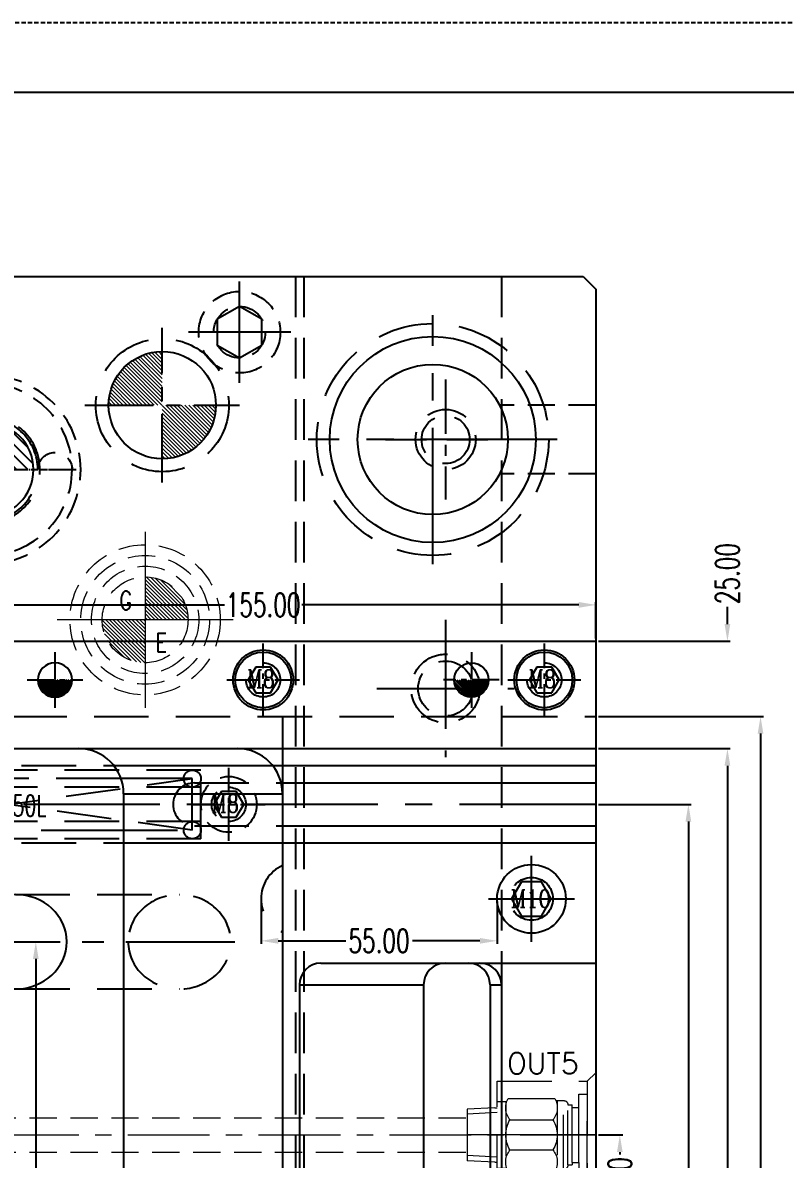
# Model space of a CAD drawing. Header units: inches. Extents: x 179987 to 181505, y -56815 to -55741.
# Drawn here: x 180864.1 to 181041.7, y -56005.9 to -55741.1 of the extents above; entities that cross this region are included whole.
import ezdxf
from ezdxf.enums import TextEntityAlignment as Align

# ---------------------------------------------------------------- set-up
doc = ezdxf.new("R2010")
doc.units = ezdxf.units.IN
doc.header["$LTSCALE"] = 2
doc.header["$MEASUREMENT"] = 0
doc.header["$PDMODE"] = 3
doc.header["$PDSIZE"] = 0.3125
for name, pattern in [('ACAD_ISO02W100', [15, 12, -3]), ('CENTER', [50.8, 31.75, -6.35, 6.35, -6.35]), ('CENTER2', [1.125, 0.75, -0.125, 0.125, -0.125]), ('DASHED', [0.75, 0.5, -0.25]), ('HIDDEN', [9.525, 6.35, -3.175]), ('HIDDEN2', [4.7625, 3.175, -1.5875])]:
    doc.linetypes.add(name, pattern=pattern)
doc.layers.get('0').update_dxf_attribs({"linetype": 'CONTINUOUS'})
doc.layers.get('Defpoints').update_dxf_attribs({"linetype": 'CONTINUOUS'})
for name, color, linetype in [('5', 5, 'CONTINUOUS'), ('A', 7, 'CONTINUOUS'), ('cen', 1, 'CENTER'), ('COOL', 171, 'CONTINUOUS'), ('GE', 214, 'CONTINUOUS'), ('hidden', 4, 'HIDDEN'), ('m', 144, 'HIDDEN2'), ('PIN', 4, 'CONTINUOUS'), ('SCREW', 52, 'HIDDEN'), ('SILDE', 6, 'CONTINUOUS'), ('SPRING', 160, 'CONTINUOUS'), ('WT', 4, 'CONTINUOUS'), ('文字', 1, 'CONTINUOUS')]:
    doc.layers.add(name, color=color, linetype=linetype)
for name, color, linetype, lineweight in [('dim', 3, 'CONTINUOUS', 15), ('HA', 4, 'CONTINUOUS', 15), ('WR', 122, 'HIDDEN', 18), ('螺絲', 42, 'ACAD_ISO02W100', 15)]:
    doc.layers.add(name, color=color, linetype=linetype, lineweight=lineweight)
doc.styles.add('ROMANC', font='romanc', dxfattribs={"width": 0.6, "height": 1})
doc.styles.add('ROMANS', font='ROMANS.shx', dxfattribs={"height": 5, "bigfont": 'chineset.shx'})
doc.styles.get("Standard").update_dxf_attribs({"font": 'txt.shx', "width": 0.67})
doc.dimstyles.new('2.00', dxfattribs={"dimtxt": 5.5, "dimasz": 4, "dimexe": 0.666, "dimexo": 0.626, "dimgap": 1, "dimtad": 0, "dimzin": 0, "dimdsep": 46, "dimtxsty": 'Standard', "dimcen": 0.09, "dimclrd": 3, "dimclre": 3, "dimclrt": 7, "dimazin": 0, "dimtfac": 1, "dimtofl": 0, "dimtmove": 0, "dimatfit": 0, "dimfxl": 0, "dimtolj": 1, "dimtzin": 0, "dimarcsym": 0})

# ---------------------------------------------------------------- blocks, each defined once
blk = doc.blocks.new('12')
at = {"layer": 'cen', "ltscale": 0.5}
for p, q in [((0, 11.81), (0, -11.81)), ((-11.91, 0), (11.91, 0))]:
    blk.add_line(p, q, dxfattribs=at)
at = {"layer": 'm'}
blk.add_lwpolyline([(0, 6), (-5.2, 3), (-5.2, -3), (0, -6), (5.2, -3), (5.2, 3)], close=True, dxfattribs=at)
for radius in [9.5, 6]:
    blk.add_circle((0, 0), radius, dxfattribs=at)
blk = doc.blocks.new('20130710.160847')
at = {"layer": 'PIN', "linetype": 'Continuous'}
h = blk.add_hatch(dxfattribs=at)
h.set_pattern_fill('ANSI31', color=256, scale=14.666667, angle=180, style=0)
h.set_pattern_definition([(225, (163002.9658, -15903.9605), (1.296362432, -1.296362432), [])])
h.paths.add_polyline_path([(0, 0), (0, -11, 0.414214), (11, 0)])
h.paths.add_polyline_path([(-11, 0), (0, 0), (0, 11, 0.414214)])
at = {"layer": 'PIN', "linetype": 'CENTER2'}
for p, q in [((0, -16.5), (0, 16.5)), ((16.5, 0), (-16.5, 0))]:
    blk.add_line(p, q, dxfattribs=at)
at = {"layer": 'PIN', "linetype": 'Continuous'}
blk.add_circle((0, 0), 11, dxfattribs=at)
at = {"layer": 'SPRING', "linetype": 'CENTER', "ltscale": 0.5}
for p, q in [((0, 23.5), (0, -23.5)), ((23.5, 0), (-23.5, 0))]:
    blk.add_line(p, q, dxfattribs=at)
at = {"layer": 'SPRING', "linetype": 'HIDDEN', "ltscale": 0.5}
for radius in [22, 20]:
    blk.add_circle((0, 0), radius, dxfattribs=at)
at = {"layer": 'SPRING', "linetype": 'HIDDEN'}
for radius in [12.5, 12]:
    blk.add_circle((0, 0), radius, dxfattribs=at)
at = {"layer": 'SPRING', "linetype": 'HIDDEN', "ltscale": 0.5}
for centre, start, end in [((-16, 0), 0, 180), ((16, 0), 180, 0)]:
    blk.add_arc(centre, 4, start, end, dxfattribs=at)
blk = doc.blocks.new('20110714.093849')
at = {"layer": 'GE', "lineweight": 13}
h = blk.add_hatch(dxfattribs=at)
h.set_pattern_fill('ANSI31', color=256, scale=5, style=0)
h.set_pattern_definition([(315, (-4831.53685, 770.11237), (-0.44194174, -0.44194174), [])])
h.paths.add_polyline_path([(0, 0), (0, -10, -0.414214), (-10, 0)])
h.paths.add_polyline_path([(0, 10, -0.414214), (10, 0), (0, 0)])
at = {"layer": 'GE', "linetype": 'CENTER', "lineweight": 13, "ltscale": 5}
for p, q in [((0, 20.5), (0, -20.5)), ((20.5, 0), (-20.5, 0))]:
    blk.add_line(p, q, dxfattribs=at)
at = {"layer": 'GE', "linetype": 'HIDDEN2', "lineweight": 13}
for radius in [17.5, 15, 12.5, 10]:
    blk.add_circle((0, 0), radius, dxfattribs=at)
at = {"layer": 'GE', "lineweight": 13, "style": 'ROMANS', "width": 0.75}
for s, p in [('G', (-5.96, 2.33)), ('E', (2.44, -7.45))]:
    blk.add_text(s, height=4.34, dxfattribs=at).set_placement(p)
blk = doc.blocks.new('20130704.134507')
at = {"layer": 'GE', "lineweight": 13}
blk.add_blockref('20110714.093849', (0, 0), dxfattribs=at)
blk = doc.blocks.new('*D40290')
at = {"layer": 'Defpoints', "color": 0}
for p in [(180997.61, -55910.2), (181028.25, -55910.2), (180997.61, -56140.2)]:
    blk.add_point(p, dxfattribs=at)
at = {"layer": 'dim', "color": 3, "linetype": 'ByBlock', "lineweight": -2}
for p, q in [((180998.24, -55910.2), (181028.91, -55910.2)), ((181028.25, -55914.2), (181028.25, -56015.91)), ((181028.25, -56136.2), (181028.25, -56034.49)), ((180998.24, -56140.2), (181028.91, -56140.2))]:
    blk.add_line(p, q, dxfattribs=at)
at = {"layer": 'dim', "color": 3, "linetype": 'ByBlock'}
for points in [[(181028.91, -55914.2), (181027.58, -55914.2), (181028.25, -55910.2)], [(181027.58, -56136.2), (181028.91, -56136.2), (181028.25, -56140.2)]]:
    blk.add_solid(points, dxfattribs=at)
at = {"layer": 'dim', "color": 7, "linetype": 'ByBlock', "insert": (181028.25, -56025.2), "char_height": 5.5, "attachment_point": 5, "rotation": 90}
blk.add_mtext('\\A1;230.00', dxfattribs=at)
blk = doc.blocks.new('*D40291')
at = {"layer": 'Defpoints', "color": 0}
for p in [(180997.61, -55902.7), (181035.96, -55902.7), (180997.61, -56147.7)]:
    blk.add_point(p, dxfattribs=at)
at = {"layer": 'dim', "color": 3, "linetype": 'ByBlock', "lineweight": -2}
for p, q in [((180998.24, -55902.7), (181036.62, -55902.7)), ((181035.96, -55906.7), (181035.96, -56015.6)), ((181035.96, -56143.7), (181035.96, -56034.8)), ((180998.24, -56147.7), (181036.62, -56147.7))]:
    blk.add_line(p, q, dxfattribs=at)
at = {"layer": 'dim', "color": 3, "linetype": 'ByBlock'}
for points in [[(181036.62, -55906.7), (181035.29, -55906.7), (181035.96, -55902.7)], [(181035.29, -56143.7), (181036.62, -56143.7), (181035.96, -56147.7)]]:
    blk.add_solid(points, dxfattribs=at)
at = {"layer": 'dim', "color": 7, "linetype": 'ByBlock', "insert": (181035.96, -56025.2), "char_height": 5.5, "attachment_point": 5, "rotation": 90}
blk.add_mtext('\\A1;245.00', dxfattribs=at)
blk = doc.blocks.new('*D40327')
at = {"layer": 'Defpoints', "color": 0}
for p in [(180997.61, -55876.72), (180842.61, -55885.2), (180997.61, -55885.2)]:
    blk.add_point(p, dxfattribs=at)
at = {"layer": 'dim', "color": 3, "linetype": 'ByBlock', "lineweight": -2}
for p, q in [((180842.61, -55884.57), (180842.61, -55876.05)), ((180997.61, -55884.57), (180997.61, -55876.05)), ((180846.61, -55876.72), (180911.13, -55876.72)), ((180993.61, -55876.72), (180929.09, -55876.72))]:
    blk.add_line(p, q, dxfattribs=at)
at = {"layer": 'dim', "color": 3, "linetype": 'ByBlock'}
for points in [[(180846.61, -55876.05), (180846.61, -55877.39), (180842.61, -55876.72)], [(180993.61, -55877.39), (180993.61, -55876.05), (180997.61, -55876.72)]]:
    blk.add_solid(points, dxfattribs=at)
at = {"layer": 'dim', "color": 7, "linetype": 'ByBlock', "insert": (180920.11, -55876.72), "char_height": 5.5, "attachment_point": 5}
blk.add_mtext('\\A1;155.00', dxfattribs=at)
blk = doc.blocks.new('*D40331')
at = {"layer": 'Defpoints', "color": 0}
for p in [(180997.61, -55885.2), (181028.25, -55885.2), (180997.61, -55910.2)]:
    blk.add_point(p, dxfattribs=at)
at = {"layer": 'dim', "color": 3, "linetype": 'ByBlock', "lineweight": -2}
for p, q in [((181028.25, -55881.2), (181028.25, -55877.2)), ((180998.24, -55885.2), (181028.91, -55885.2)), ((180998.24, -55910.2), (181028.91, -55910.2)), ((181028.25, -55914.2), (181028.25, -55918.2))]:
    blk.add_line(p, q, dxfattribs=at)
at = {"layer": 'dim', "color": 3, "linetype": 'ByBlock'}
for points in [[(181027.58, -55881.2), (181028.91, -55881.2), (181028.25, -55885.2)], [(181028.91, -55914.2), (181027.58, -55914.2), (181028.25, -55910.2)]]:
    blk.add_solid(points, dxfattribs=at)
at = {"layer": 'dim', "color": 7, "linetype": 'ByBlock', "insert": (181028.25, -55869.44), "char_height": 5.5, "attachment_point": 5, "rotation": 90}
blk.add_mtext('\\A1;25.00', dxfattribs=at)
blk = doc.blocks.new('20160721.144327')
at = {"layer": 'SILDE', "linetype": 'HIDDEN'}
for p, q in [((0, 11), (38.2, 11)), ((0, -11), (38.2, -11))]:
    blk.add_line(p, q, dxfattribs=at)
at = {"layer": 'SILDE', "linetype": 'CENTER', "ltscale": 0.4}
blk.add_line((-14.95, 0), (53.15, 0), dxfattribs=at)
at = {"layer": 'SILDE', "linetype": 'ByBlock'}
blk.add_ellipse((0, 0), major_axis=(-11.95, 0), ratio=0.920505, dxfattribs=at)
at = {"layer": 'SILDE', "linetype": 'HIDDEN'}
blk.add_ellipse((38.2, 0), major_axis=(-11.95, 0), ratio=0.920505, dxfattribs=at)
blk = doc.blocks.new('*D40374')
at = {"layer": 'Defpoints', "color": 0}
for p in [(180860.36, -55955.2), (180867.15, -55955.2), (180862.41, -56095.2)]:
    blk.add_point(p, dxfattribs=at)
at = {"layer": 'dim', "color": 3, "linetype": 'ByBlock', "lineweight": -2}
for p, q in [((180860.99, -55955.2), (180867.82, -55955.2)), ((180867.15, -55959.2), (180867.15, -56016.52)), ((180867.15, -56091.2), (180867.15, -56033.88)), ((180863.03, -56095.2), (180867.82, -56095.2))]:
    blk.add_line(p, q, dxfattribs=at)
at = {"layer": 'dim', "color": 3, "linetype": 'ByBlock'}
for points in [[(180867.82, -55959.2), (180866.49, -55959.2), (180867.15, -55955.2)], [(180866.49, -56091.2), (180867.82, -56091.2), (180867.15, -56095.2)]]:
    blk.add_solid(points, dxfattribs=at)
at = {"layer": 'dim', "color": 7, "linetype": 'ByBlock', "insert": (180867.15, -56025.2), "char_height": 5.5, "attachment_point": 5, "rotation": 90}
blk.add_mtext('\\A1;140.00', dxfattribs=at)
blk = doc.blocks.new('20150112.154117')
at = {"layer": 'PIN', "linetype": 'Continuous'}
h = blk.add_hatch(dxfattribs=at)
h.set_pattern_fill('ANSI31', color=256, scale=2.909091, angle=90.5, style=0)
h.set_pattern_definition([(135.5, (83489.76342, -34078.08966), (-0.2548760961, -0.2593637997), [])])
h.paths.add_polyline_path([(-4, 0, -0.414214), (0, 4), (0, 0)])
h.paths.add_polyline_path([(0, 0), (0, 4, -0.414214), (4, 0)])
at = {"layer": 'PIN', "linetype": 'CENTER', "ltscale": 0.1}
for p, q in [((0, -6.5), (0, 6.5)), ((-6.5, 0), (6.5, 0))]:
    blk.add_line(p, q, dxfattribs=at)
at = {"layer": 'PIN', "linetype": 'Continuous'}
blk.add_circle((0, 0), 4, dxfattribs=at)
blk = doc.blocks.new('20150112.151419')
at = {"layer": 'SCREW', "linetype": 'CENTER2', "ltscale": 5}
for p, q in [((0, -8.5), (0, 8.5)), ((-8.5, 0), (8.5, 0))]:
    blk.add_line(p, q, dxfattribs=at)
at = {"layer": 'SCREW'}
blk.add_lwpolyline([(-1.73, 3), (-3.46, 0), (-1.73, -3), (1.73, -3), (3.46, 0), (1.73, 3)], close=True, dxfattribs=at)
at = {"layer": 'SCREW', "linetype": 'Continuous'}
for radius in [7, 6.5]:
    blk.add_circle((0, 0), radius, dxfattribs=at)
at = {"layer": 'SCREW'}
blk.add_circle((0, 0), 4, dxfattribs=at)
at = {"layer": 'dim', "style": 'ROMANC', "width": 0.8}
blk.add_text('M8', height=4.186, dxfattribs=at).set_placement((-3.71, -1.86))
blk = doc.blocks.new('20141115.114242')
at = {"layer": 'SCREW', "linetype": 'CENTER', "ltscale": 0.4}
for p, q in [((0, -10), (0, 10)), ((-10, 0), (10, 0))]:
    blk.add_line(p, q, dxfattribs=at)
at = {"layer": 'SCREW', "linetype": 'Continuous'}
blk.add_lwpolyline([(-2.31, 4), (-4.62, 0), (-2.31, -4), (2.31, -4), (4.62, 0), (2.31, 4)], close=True, dxfattribs=at)
blk.add_circle((0, 0), 8, dxfattribs=at)
at = {"layer": 'SCREW'}
blk.add_circle((0, 0), 5, dxfattribs=at)
at = {"layer": 'dim', "style": 'ROMANC', "width": 0.8}
blk.add_text('M10', height=4.186, dxfattribs=at).set_placement((-4.83, -2.05))
blk = doc.blocks.new('*D40377')
at = {"layer": 'Defpoints', "color": 0}
for p in [(180919.61, -55945.2), (180974.61, -55945.2), (180974.61, -55954.98)]:
    blk.add_point(p, dxfattribs=at)
at = {"layer": 'dim', "color": 3, "linetype": 'ByBlock', "lineweight": -2}
for p, q in [((180919.61, -55945.83), (180919.61, -55955.65)), ((180974.61, -55945.83), (180974.61, -55955.65)), ((180923.61, -55954.98), (180939.35, -55954.98)), ((180970.61, -55954.98), (180954.87, -55954.98))]:
    blk.add_line(p, q, dxfattribs=at)
at = {"layer": 'dim', "color": 3, "linetype": 'ByBlock'}
for points in [[(180923.61, -55954.32), (180923.61, -55955.65), (180919.61, -55954.98)], [(180970.61, -55955.65), (180970.61, -55954.32), (180974.61, -55954.98)]]:
    blk.add_solid(points, dxfattribs=at)
at = {"layer": 'dim', "color": 7, "linetype": 'ByBlock', "insert": (180947.11, -55954.98), "char_height": 5.5, "attachment_point": 5}
blk.add_mtext('\\A1;55.00', dxfattribs=at)
blk = doc.blocks.new('*D40401')
at = {"layer": 'Defpoints', "color": 0}
for p in [(180997.61, -56000.2), (181003.19, -56000.2), (180997.61, -56025.2)]:
    blk.add_point(p, dxfattribs=at)
at = {"layer": 'dim', "color": 3, "linetype": 'ByBlock', "lineweight": -2}
for p, q in [((180998.24, -56000.2), (181003.85, -56000.2)), ((181003.19, -56004.2), (181003.19, -56004.72)), ((181003.19, -56021.2), (181003.19, -56020.23)), ((180998.24, -56025.2), (181003.85, -56025.2))]:
    blk.add_line(p, q, dxfattribs=at)
at = {"layer": 'dim', "color": 3, "linetype": 'ByBlock'}
for points in [[(181003.85, -56004.2), (181002.52, -56004.2), (181003.19, -56000.2)], [(181002.52, -56021.2), (181003.85, -56021.2), (181003.19, -56025.2)]]:
    blk.add_solid(points, dxfattribs=at)
at = {"layer": 'dim', "color": 7, "linetype": 'ByBlock', "insert": (181003.19, -56012.48), "char_height": 5.5, "attachment_point": 5, "rotation": 90}
blk.add_mtext('\\A1;25.00', dxfattribs=at)
blk = doc.blocks.new('*D40427')
at = {"layer": 'Defpoints', "color": 0}
for p in [(180997.61, -55923.2), (181019.15, -55923.2), (180997.61, -56127.2)]:
    blk.add_point(p, dxfattribs=at)
at = {"layer": 'dim', "color": 3, "linetype": 'ByBlock', "lineweight": -2}
for p, q in [((180998.24, -55923.2), (181019.82, -55923.2)), ((181019.15, -55927.2), (181019.15, -56015.91)), ((181019.15, -56123.2), (181019.15, -56034.49)), ((180998.24, -56127.2), (181019.82, -56127.2))]:
    blk.add_line(p, q, dxfattribs=at)
at = {"layer": 'dim', "color": 3, "linetype": 'ByBlock'}
for points in [[(181019.82, -55927.2), (181018.48, -55927.2), (181019.15, -55923.2)], [(181018.48, -56123.2), (181019.82, -56123.2), (181019.15, -56127.2)]]:
    blk.add_solid(points, dxfattribs=at)
at = {"layer": 'dim', "color": 7, "linetype": 'ByBlock', "insert": (181019.15, -56025.2), "char_height": 5.5, "attachment_point": 5, "rotation": 90}
blk.add_mtext('\\A1;204.00', dxfattribs=at)
blk = doc.blocks.new('20160903.162531')
at = {"layer": 'SCREW', "linetype": 'CENTER2', "ltscale": 5}
for p, q in [((0, -8.5), (0, 8.5)), ((-8.5, 0), (8.5, 0))]:
    blk.add_line(p, q, dxfattribs=at)
at = {"layer": 'SCREW'}
blk.add_lwpolyline([(-1.73, 3), (-3.46, 0), (-1.73, -3), (1.73, -3), (3.46, 0), (1.73, 3)], close=True, dxfattribs=at)
at = {"layer": 'SCREW', "ltscale": 0.5}
for radius in [6.5, 4]:
    blk.add_circle((0, 0), radius, dxfattribs=at)
at = {"layer": 'dim', "style": 'ROMANC', "width": 0.8}
blk.add_text('M8', height=4.186, dxfattribs=at).set_placement((-4.07, -1.86))
blk = doc.blocks.new('20160904.142650')
at = {"layer": 'SPRING', "linetype": 'HIDDEN'}
for p, q in [((0, -9), (0, 9)), ((80, 9), (0, 9)), ((90, 8), (0, 8)), ((90, -8), (90, 8)), ((2, 6), (2, -6)), ((2, -6), (88, 6)), ((88, -6), (2, 6)), ((88, -6), (88, 6)), ((90, 4), (0, 4)), ((88.5, 5), (109, 5)), ((90, -4), (0, -4)), ((88.5, -5), (109, -5)), ((90, -8), (0, -8)), ((80, -9), (0, -9))]:
    blk.add_line(p, q, dxfattribs=at)
at = {"layer": 'SPRING', "linetype": 'Continuous'}
for p, q in [((182, 9), (80, 9)), ((109, 5), (182, 5)), ((109, -5), (182, -5)), ((182, -9), (80, -9))]:
    blk.add_line(p, q, dxfattribs=at)
at = {"layer": 'SPRING', "linetype": 'CENTER', "ltscale": 0.5}
for p, q in [((88, 6), (2, 6)), ((182, 0), (0, 0)), ((2, -6), (88, -6))]:
    blk.add_line(p, q, dxfattribs=at)
at = {"layer": 'SPRING', "linetype": 'HIDDEN'}
for centre in [(2, 6), (88, 6), (2, -6), (88, -6)]:
    blk.add_circle(centre, 2, dxfattribs=at)
blk.add_arc((88.5, 0), 5, 90, 270, dxfattribs=at)
at = {"layer": 'SCREW', "linetype": 'ByBlock'}
blk.add_blockref('20160903.162531', (96.5, 0), dxfattribs=at)
at = {"layer": '文字', "linetype": 'HIDDEN', "width": 0.67}
blk.add_text('%%C16x150L', height=4.877, dxfattribs=at).set_placement((32.49, -2.73))
blk = doc.blocks.new('20150129.111502')
at = {"layer": '5', "color": 122, "linetype": 'HIDDEN', "lineweight": 0}
for p, q in [((0, 14.5), (0, -14.5)), ((2, 12.5), (0, 14.5)), ((2, 12.5), (2, -12.5)), ((23, 12.5), (2, 12.5)), ((23, -12.5), (23, 12.5)), ((2, -9.5), (2, 9.5)), ((4.01, 9.5), (2, 9.5)), ((4.01, 6.4), (4.01, 9.5)), ((7.51, -8), (7.51, 8)), ((9.33, 8), (7.51, 8)), ((9, 8), (9, -8)), ((20.43, 8.5), (9.57, 8.5)), ((4.01, -6.4), (4.01, 6.4)), ((5.51, 6.4), (4.01, 6.4)), ((5.51, 6.4), (5.51, 7)), ((6.51, 7), (5.51, 7)), ((5.51, 6.4), (5.51, 7)), ((5.51, -6.4), (5.51, 6.4)), ((6.51, -7), (6.51, 7)), ((23, 7.75), (20.77, 7.75)), ((21, 7.75), (21, -7.75)), ((23.56, 6.35), (23, 6.35)), ((23.56, 6.35), (30, 6.01)), ((30, 6.01), (30, -6.01)), ((20.01, 3.5), (9.99, 3.5)), ((23, 5.19), (30, 4.82)), ((20.01, -3.5), (9.99, -3.5)), ((23, -5.19), (30, -4.82)), ((5.51, -6.4), (4.01, -6.4)), ((4.01, -6.4), (4.01, -9.5)), ((5.51, -6.4), (5.51, -7)), ((5.51, -6.4), (5.51, -7)), ((6.51, -7), (5.51, -7)), ((23, -7.75), (20.77, -7.75)), ((23.56, -6.35), (23, -6.35)), ((23.56, -6.35), (30, -6.01)), ((4.01, -9.5), (2, -9.5)), ((9.33, -8), (7.51, -8)), ((20.43, -8.5), (9.57, -8.5)), ((2, -12.5), (0, -14.5)), ((23, -12.5), (2, -12.5))]:
    blk.add_line(p, q, dxfattribs=at)
at = {"layer": '5', "color": 122, "linetype": 'CENTER', "lineweight": 0, "ltscale": 0.5}
blk.add_line((0, 0), (30, 0), dxfattribs=at)
at = {"layer": '5', "color": 122, "linetype": 'HIDDEN', "lineweight": 0}
for centre, radius, start, end in [((7.51, 7), 1, 90, 180), ((13.47, 6.32), 4.47, 150.752, 219.0183), ((16.53, 6.32), 4.47, 320.9817, 29.248), ((15.66, 0), 6.66, 148.3016, 211.6984), ((14.34, 0), 6.66, 328.3016, 31.6984), ((13.47, -6.32), 4.47, 140.9817, 209.248), ((16.53, -6.32), 4.47, 330.752, 39.0183), ((7.51, -7), 1, 180, 270)]:
    blk.add_arc(centre, radius, start, end, dxfattribs=at)

msp = doc.modelspace()

# ---------------------------------------------------------------- hatches: boundary and pattern name
at = {"layer": 'HA'}
h = msp.add_hatch(dxfattribs=at)
h.set_pattern_fill('ANSI31', color=256, scale=0.2, style=0)
h.set_pattern_definition([(315, (180532.57054, -55788.65267), (-0.4490128, -0.4490128), [])])
h.paths.add_polyline_path([(180698.61, -55830.2), (180686.11, -55830.2, -0.4142136), (180698.61, -55817.7)])
h.paths.add_polyline_path([(180698.61, -55842.7), (180698.61, -55830.2), (180711.11, -55830.2, -0.4142136)])
h.paths.add_polyline_path([(180896.61, -55830.2), (180884.11, -55830.2, -0.4142136), (180896.61, -55817.7)])
h.paths.add_polyline_path([(180896.61, -55842.7), (180896.61, -55830.2), (180909.11, -55830.2, -0.4142136)])

# ---------------------------------------------------------------- linework, layer by layer
for p, q in [((180600.61, -55800.2), (180994.61, -55800.2)), ((180994.61, -55800.2), (180997.61, -55803.2)), ((180997.61, -55803.2), (180997.61, -56247.2)), ((180933.577, -55960.2), (180997.61, -55960.2)), ((180928.577, -55965.2), (180928.577, -56085.2)), ((180928.577, -55965.2), (180957.488, -55965.2)), ((180957.488, -55965.2), (180957.488, -56085.2)), ((180972.965, -55965.2), (180972.965, -56085.2)), ((180972.965, -55965.2), (180975.61, -55965.2)), ((180975.61, -55965.2), (180975.61, -56085.2))]:
    msp.add_line(p, q)
at = {"color": 8, "linetype": 'HIDDEN', "ltscale": 0.75}
for p, q in [((180927.61, -55800.2), (180927.61, -56250.2)), ((180929.61, -55800.2), (180929.61, -56250.2)), ((180975.61, -55800.2), (180975.61, -56250.2)), ((180948.61, -55838.2), (180976.61, -55838.2))]:
    msp.add_line(p, q, dxfattribs=at)
at = {"color": 8, "linetype": 'CENTER', "ltscale": 0.2}
msp.add_line((180962.61, -55824.2), (180962.61, -55852.2), dxfattribs=at)
at = {"color": 8, "linetype": 'HIDDEN', "ltscale": 0.5}
for p, q in [((180997.61, -55830.2), (180975.174, -55830.2)), ((180997.61, -55846.2), (180975.174, -55846.2))]:
    msp.add_line(p, q, dxfattribs=at)
at = {"color": 8, "linetype": 'CENTER', "ltscale": 0.4}
for p, q in [((180962.61, -55880.2), (180962.61, -55912.2)), ((180946.61, -55896.2), (180978.61, -55896.2))]:
    msp.add_line(p, q, dxfattribs=at)
for centre, radius in [((180959.61, -55838.2), 24), ((180896.61, -55830.2), 12.5), ((180959.61, -55838.2), 17.5)]:
    msp.add_circle(centre, radius)
at = {"color": 8, "linetype": 'HIDDEN', "ltscale": 0.75}
for centre, radius in [((180962.61, -55838.2), 7), ((180962.61, -55838.2), 5.6), ((180962.61, -55896.2), 8), ((180962.61, -55896.2), 6.4)]:
    msp.add_circle(centre, radius, dxfattribs=at)
for centre, start, end in [((180933.577, -55965.2), 90, 180), ((180962.488, -55965.2), 90, 180), ((180967.965, -55965.2), 0, 90), ((180970.61, -55965.2), 0, 90)]:
    msp.add_arc(centre, 5, start, end)
at = {"layer": 'A', "linetype": 'DASHED'}
msp.add_line((181505.31, -55741.104), (179986.634, -55741.104), dxfattribs=at)
at = {"layer": 'A'}
msp.add_line((181489.089, -55757.325), (180002.856, -55757.325), dxfattribs=at)
at = {"layer": 'cen', "linetype": 'CENTER', "ltscale": 0.5}
for p, q in [((180959.61, -55867.2), (180959.61, -55809.2)), ((180988.61, -55838.2), (180930.61, -55838.2))]:
    msp.add_line(p, q, dxfattribs=at)
at = {"layer": 'cen', "linetype": 'CENTER', "ltscale": 0.25}
for p, q in [((180896.61, -55848.2), (180896.61, -55812.2)), ((180878.61, -55830.2), (180914.61, -55830.2))]:
    msp.add_line(p, q, dxfattribs=at)
at = {"layer": 'hidden'}
for centre, radius in [((180959.61, -55838.2), 27), ((180896.61, -55830.2), 15.5)]:
    msp.add_circle(centre, radius, dxfattribs=at)
at = {"layer": 'SILDE', "linetype": 'ByBlock'}
for p, q in [((180842.61, -55885.2), (180997.61, -55885.2)), ((180924.61, -55902.7), (180924.61, -56147.7)), ((180842.61, -55910.2), (180997.61, -55910.2)), ((180887.61, -55920.7), (180887.61, -56129.7)), ((180887.61, -55920.7), (180924.61, -55920.7))]:
    msp.add_line(p, q, dxfattribs=at)
at = {"layer": 'SILDE', "linetype": 'HIDDEN'}
msp.add_line((180842.61, -55902.7), (180997.61, -55902.7), dxfattribs=at)
at = {"layer": 'SILDE', "linetype": 'ByBlock'}
for centre in [(180877.11, -55920.7), (180914.11, -55920.7)]:
    msp.add_arc(centre, 10.5, 0, 90, dxfattribs=at)
at = {"layer": 'SILDE', "linetype": 'HIDDEN'}
msp.add_arc((180928.11, -55945.2), 8.5, 114.31574, 245.68426, dxfattribs=at)
at = {"layer": 'WR', "linetype": 'HIDDEN', "ltscale": 0.5}
for p, q in [((180827.61, -55996.2), (180967.61, -55996.2)), ((180827.61, -56004.2), (180967.61, -56004.2))]:
    msp.add_line(p, q, dxfattribs=at)
at = {"layer": 'WR', "linetype": 'CENTER', "ltscale": 0.3}
msp.add_line((180827.61, -56000.2), (180997.61, -56000.2), dxfattribs=at)

# ---------------------------------------------------------------- block references
at = {"layer": 'dim', "rotation": 180}
msp.add_blockref('12', (180914.61, -55813.2), dxfattribs=at)
at = {"layer": 'GE', "linetype": 'ByBlock'}
msp.add_blockref('20130704.134507', (180892.61, -55880.2), dxfattribs=at)
at = {"layer": 'PIN', "linetype": 'ByBlock', "xscale": -1, "rotation": -180}
msp.add_blockref('20150112.154117', (180871.61, -55894.2), dxfattribs=at)
at = {"layer": 'PIN', "linetype": 'ByBlock', "rotation": 180}
msp.add_blockref('20150112.154117', (180968.61, -55894.2), dxfattribs=at)
at = {"layer": 'SCREW', "linetype": 'ByBlock'}
for p in [(180920.11, -55894.2), (180985.61, -55894.2)]:
    msp.add_blockref('20150112.151419', p, dxfattribs=at)
at = {"layer": 'SILDE', "linetype": 'ByBlock', "xscale": -1, "rotation": -180}
msp.add_blockref('20160721.144327', (180862.409, -55955.2), dxfattribs=at)
at = {"layer": 'SPRING', "xscale": -1}
msp.add_blockref('20130710.160847', (180855.61, -55845.2), dxfattribs=at)
at = {"layer": 'SPRING', "linetype": 'ByBlock'}
msp.add_blockref('20160904.142650', (180815.61, -55923.2), dxfattribs=at)
at = {"layer": 'WT', "linetype": 'ByBlock', "xscale": -0.9999999999999991}
msp.add_blockref('20150129.111502', (180997.61, -56000.2), dxfattribs=at)
at = {"layer": '螺絲'}
msp.add_blockref('20141115.114242', (180982.61, -55945.2), dxfattribs=at)

# ---------------------------------------------------------------- texts
at = {"layer": 'COOL', "color": 4}
msp.add_text('OUT5', height=4.8768, rotation=720, dxfattribs=at).set_placement((180985.26, -55983.53), align=Align.MIDDLE)

# ---------------------------------------------------------------- dimensions: what is measured, and where the dimension line sits
at = {"layer": 'dim', "linetype": 'ByBlock'}
for base, p1, p2, picture, middle in [((181028.247, -55885.2), (180997.61, -55910.2), (180997.61, -55885.2), '*D40331', (181028.247, -55869.444)), ((181035.957, -55902.7), (180997.61, -56147.7), (180997.61, -55902.7), '*D40291', (181035.957, -56025.2)), ((181028.247, -55910.2), (180997.61, -56140.2), (180997.61, -55910.2), '*D40290', (181028.247, -56025.2)), ((181019.15, -55923.2), (180997.61, -56127.2), (180997.61, -55923.2), '*D40427', (181019.15, -56025.2)), ((180867.155, -55955.2), (180862.409, -56095.2), (180860.362, -55955.2), '*D40374', (180867.155, -56025.2))]:
    dim = msp.add_linear_dim(base=base, p1=p1, p2=p2, angle=90, dimstyle='2.00', dxfattribs=at)
    dim.commit()
    dim.dimension.update_dxf_attribs({"geometry": picture, "text_midpoint": middle})
for base, p1, p2, picture, middle in [((180997.61, -55876.721), (180842.61, -55885.2), (180997.61, -55885.2), '*D40327', (180920.11, -55876.721)), ((180974.61, -55954.983), (180919.61, -55945.2), (180974.61, -55945.2), '*D40377', (180947.11, -55954.983))]:
    dim = msp.add_linear_dim(base=base, p1=p1, p2=p2, dimstyle='2.00', dxfattribs=at)
    dim.commit()
    dim.dimension.update_dxf_attribs({"geometry": picture, "text_midpoint": middle})
dim = msp.add_linear_dim(base=(181003.188, -56000.2), p1=(180997.61, -56025.2), p2=(180997.61, -56000.2), angle=90, dimstyle='2.00', dxfattribs=at)
dim.commit()
dim.dimension.update_dxf_attribs({"geometry": '*D40401', "text_midpoint": (181003.188, -56012.476), "dimtype": 160})

doc.saveas('drawing.dxf')
